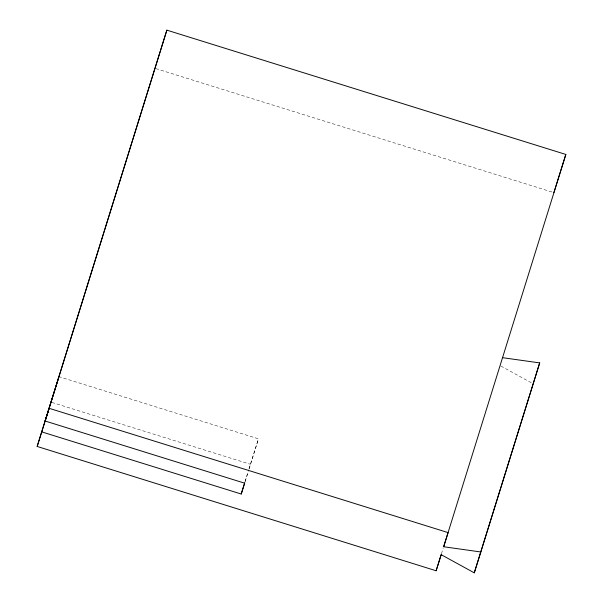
<?xml version="1.0" encoding="UTF-8"?>
<svg xmlns="http://www.w3.org/2000/svg" width="603" height="603" viewBox="0 0 603 603"><rect width="100%" height="100%" fill="white"/><g stroke="black" fill="none" stroke-linecap="round" stroke-linejoin="round"><path stroke-width="0.45" stroke-dasharray="3.02 2.26" d="M245.029 481.782L248.014 472.164M249.099 468.667L258.446 438.826L59.855 376.95M245.172 481.398L248.768 469.865M249.047 468.983L258.446 438.826M441.456 553.773L443.13 548.308M155.808 68.584L552.077 192.048M51.873 402.427L250.464 464.302M500.859 366.036L532.343 383.335"/><path stroke-width="0.9" d="M502.525 357.677L539.693 362.9L474.282 572.85L441.177 554.67L436.135 570.762L37.167 446.461L58.958 376.671M41.735 431.876L241.223 494.023L244.758 482.656M37.167 446.461L166.865 30.15L565.833 154.451L443.657 546.755L480.825 551.979M241.223 494.023L244.622 483.169L45.142 421.022L166.865 30.15M436.135 570.762L441.17 554.594M474.282 572.85L539.693 362.9M45.142 421.022L49.122 408.299L448.089 532.607L443.657 546.755M553.878 192.613L565.833 154.451"/></g></svg>
